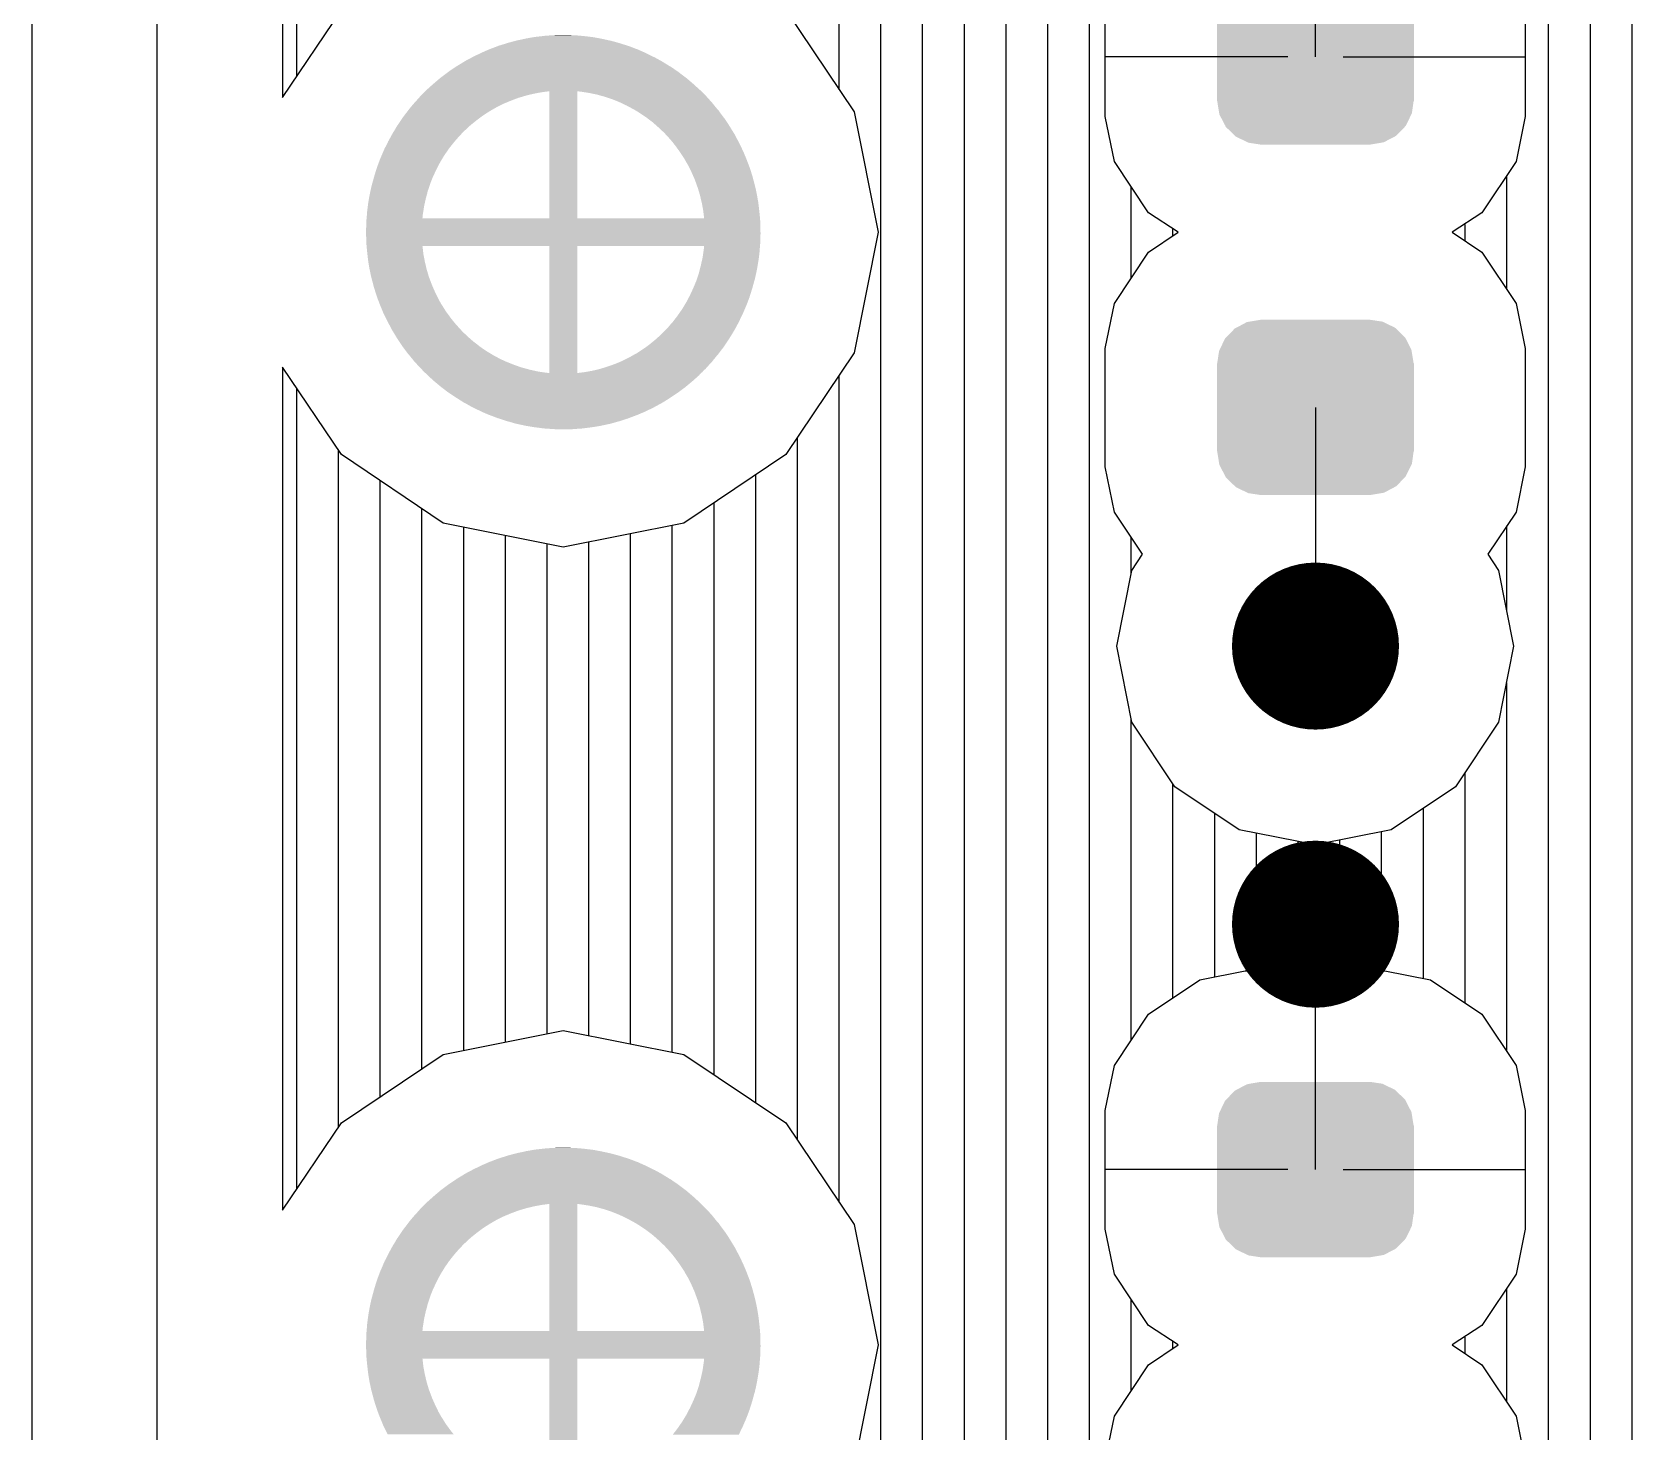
# Model space of a CAD drawing. Extents: x 295 to 953, y 10 to 290.
# Drawn here: x 519.72 to 531.77, y 212.27 to 222.82 of the extents above; entities that cross this region are included whole.
import ezdxf

# ---------------------------------------------------------------- set-up
doc = ezdxf.new("R2010")
doc.units = 0
doc.header["$LTSCALE"] = 5
doc.header["$MEASUREMENT"] = 0
doc.layers.get('0').update_dxf_attribs({"linetype": 'CONTINUOUS', "lineweight": 25})
doc.layers.add('DV-INT-A3_TOP', color=10, linetype='CONTINUOUS')

msp = doc.modelspace()

# ---------------------------------------------------------------- linework, layer by layer
at = {"const_width": 0.629}
for points in [[(529.073, 218.194, 1), (529.702, 218.194, 1)], [(529.073, 216.099, 1), (529.702, 216.099, 1)]]:
    msp.add_lwpolyline(points, format="xyb", close=True, dxfattribs=at)
for points in [[(528.645, 222.301), (528.645, 222.964), (530.129, 222.301), (530.129, 222.964)], [(523.303, 222.738), (523.363, 222.754), (524.138, 222.738), (524.08, 222.754)], [(523.363, 222.754), (523.371, 222.756), (524.08, 222.754), (524.07, 222.756)], [(523.371, 222.756), (523.432, 222.769), (524.07, 222.756), (524.011, 222.769)], [(523.432, 222.769), (523.44, 222.771), (524.011, 222.769), (524, 222.771)], [(523.44, 222.771), (523.502, 222.782), (524, 222.771), (523.941, 222.782)], [(523.502, 222.782), (523.51, 222.783), (523.941, 222.782), (523.93, 222.783)], [(523.51, 222.783), (523.572, 222.79), (523.93, 222.783), (523.871, 222.79)], [(523.572, 222.79), (523.58, 222.791), (523.871, 222.79), (523.859, 222.791)], [(523.58, 222.791), (523.644, 222.796), (523.859, 222.791), (523.801, 222.796)], [(523.644, 222.796), (523.65, 222.796), (523.801, 222.796), (523.785, 222.796)], [(523.65, 222.796), (523.72, 222.798), (523.785, 222.796), (523.73, 222.798)], [(523.72, 222.798), (523.721, 222.798), (523.73, 222.798), (523.721, 222.798)], [(522.979, 222.6), (523.034, 222.629), (524.462, 222.6), (524.409, 222.629)], [(523.034, 222.629), (523.041, 222.633), (524.409, 222.629), (524.4, 222.633)], [(523.041, 222.633), (523.097, 222.66), (524.4, 222.633), (524.345, 222.66)], [(523.097, 222.66), (523.105, 222.664), (524.345, 222.66), (524.337, 222.664)], [(523.105, 222.664), (523.162, 222.689), (524.337, 222.664), (524.281, 222.689)], [(523.162, 222.689), (523.17, 222.692), (524.281, 222.689), (524.272, 222.692)], [(523.17, 222.692), (523.228, 222.714), (524.272, 222.692), (524.215, 222.714)], [(523.228, 222.714), (523.236, 222.717), (524.215, 222.714), (524.205, 222.717)], [(523.236, 222.717), (523.295, 222.735), (524.205, 222.717), (524.148, 222.735)], [(523.295, 222.735), (523.303, 222.738), (524.148, 222.735), (524.138, 222.738)], [(522.804, 222.481), (522.853, 222.518), (524.638, 222.481), (524.589, 222.518)], [(522.853, 222.518), (522.861, 222.524), (524.589, 222.518), (524.581, 222.524)], [(522.861, 222.524), (522.912, 222.558), (524.581, 222.524), (524.531, 222.558)], [(522.912, 222.558), (522.919, 222.563), (524.531, 222.558), (524.522, 222.563)], [(522.919, 222.563), (522.972, 222.595), (524.522, 222.563), (524.47, 222.595)], [(522.972, 222.595), (522.979, 222.6), (524.47, 222.595), (524.462, 222.6)], [(522.691, 222.383), (522.697, 222.389), (524.751, 222.383), (524.744, 222.389)], [(522.697, 222.389), (522.743, 222.43), (524.744, 222.389), (524.699, 222.43)], [(522.743, 222.43), (522.75, 222.436), (524.699, 222.43), (524.692, 222.436)], [(522.75, 222.436), (522.797, 222.476), (524.692, 222.436), (524.645, 222.476)], [(522.797, 222.476), (522.804, 222.481), (524.645, 222.476), (524.638, 222.481)], [(522.571, 222.253), (522.594, 222.28), (523.218, 222.253), (523.272, 222.28)], [(522.594, 222.28), (522.6, 222.287), (523.272, 222.28), (523.289, 222.287)], [(522.6, 222.287), (522.615, 222.303), (523.289, 222.287), (523.327, 222.303)], [(522.615, 222.303), (522.633, 222.324), (523.327, 222.303), (523.383, 222.324)], [(522.633, 222.324), (522.647, 222.339), (523.383, 222.324), (523.434, 222.339)], [(522.647, 222.339), (522.649, 222.341), (523.434, 222.339), (523.44, 222.341)], [(522.649, 222.341), (522.663, 222.355), (523.44, 222.341), (523.498, 222.355)], [(522.663, 222.355), (522.674, 222.366), (523.498, 222.355), (523.557, 222.366)], [(522.674, 222.366), (522.682, 222.374), (523.557, 222.366), (523.616, 222.374)], [(522.682, 222.374), (522.691, 222.383), (524.76, 222.374), (524.751, 222.383)], [(523.616, 221.417), (523.616, 222.374), (523.826, 221.417), (523.826, 222.374)], [(523.856, 222.37), (523.826, 222.374), (524.764, 222.37), (524.76, 222.374)], [(523.915, 222.361), (523.856, 222.37), (524.773, 222.361), (524.764, 222.37)], [(523.973, 222.349), (523.915, 222.361), (524.785, 222.349), (524.773, 222.361)], [(524.031, 222.333), (523.973, 222.349), (524.801, 222.333), (524.785, 222.349)], [(524.088, 222.314), (524.032, 222.333), (524.818, 222.314), (524.801, 222.333)], [(524.143, 222.292), (524.088, 222.314), (524.838, 222.292), (524.818, 222.314)], [(524.168, 222.28), (524.143, 222.292), (524.848, 222.28), (524.838, 222.292)], [(524.198, 222.266), (524.168, 222.28), (524.859, 222.266), (524.848, 222.28)], [(524.25, 222.238), (524.198, 222.266), (524.882, 222.238), (524.859, 222.266)], [(528.662, 222.209), (528.647, 222.301), (530.114, 222.209), (530.127, 222.301)], [(522.473, 222.118), (522.498, 222.155), (523.022, 222.118), (523.068, 222.155)], [(522.498, 222.155), (522.512, 222.176), (523.068, 222.155), (523.096, 222.176)], [(522.512, 222.176), (522.523, 222.191), (523.096, 222.176), (523.116, 222.191)], [(522.523, 222.191), (522.548, 222.223), (523.116, 222.191), (523.166, 222.223)], [(522.548, 222.223), (522.555, 222.233), (523.166, 222.223), (523.183, 222.233)], [(522.555, 222.233), (522.571, 222.253), (523.183, 222.233), (523.218, 222.253)], [(524.271, 222.226), (524.25, 222.238), (524.893, 222.226), (524.882, 222.238)], [(524.301, 222.207), (524.271, 222.226), (524.906, 222.207), (524.893, 222.226)], [(524.351, 222.173), (524.301, 222.207), (524.932, 222.173), (524.906, 222.207)], [(524.356, 222.169), (524.351, 222.173), (524.935, 222.169), (524.932, 222.173)], [(524.398, 222.137), (524.356, 222.169), (524.957, 222.137), (524.935, 222.169)], [(528.664, 222.198), (528.662, 222.209), (530.109, 222.198), (530.114, 222.209)], [(528.708, 222.114), (528.664, 222.198), (530.068, 222.114), (530.109, 222.198)], [(522.402, 221.996), (522.423, 222.034), (522.903, 221.996), (522.936, 222.034)], [(522.423, 222.034), (522.436, 222.058), (522.936, 222.034), (522.959, 222.058)], [(522.436, 222.058), (522.448, 222.077), (522.959, 222.058), (522.978, 222.077)], [(522.448, 222.077), (522.472, 222.118), (522.978, 222.077), (523.022, 222.118)], [(524.428, 222.11), (524.398, 222.137), (524.974, 222.11), (524.957, 222.137)], [(524.443, 222.097), (524.428, 222.11), (524.982, 222.097), (524.974, 222.11)], [(524.486, 222.056), (524.443, 222.097), (525.007, 222.056), (524.982, 222.097)], [(524.491, 222.05), (524.486, 222.056), (525.011, 222.05), (525.007, 222.056)], [(524.526, 222.012), (524.491, 222.05), (525.031, 222.012), (525.011, 222.05)], [(528.712, 222.105), (528.708, 222.114), (530.06, 222.105), (530.068, 222.114)], [(528.781, 222.039), (528.712, 222.105), (529.996, 222.039), (530.06, 222.105)], [(528.787, 222.032), (528.781, 222.039), (529.984, 222.032), (529.996, 222.039)], [(528.875, 221.99), (528.787, 222.032), (529.903, 221.99), (529.984, 222.032)], [(522.354, 221.893), (522.371, 221.933), (522.826, 221.893), (522.854, 221.933)], [(522.371, 221.933), (522.375, 221.942), (522.854, 221.933), (522.86, 221.942)], [(522.375, 221.942), (522.399, 221.989), (522.86, 221.942), (522.897, 221.989)], [(522.399, 221.989), (522.402, 221.996), (522.897, 221.989), (522.903, 221.996)], [(524.546, 221.988), (524.526, 222.012), (525.044, 221.988), (525.031, 222.012)], [(524.564, 221.965), (524.546, 221.988), (525.055, 221.965), (525.044, 221.988)], [(524.594, 221.924), (524.564, 221.965), (525.075, 221.924), (525.055, 221.965)], [(524.599, 221.917), (524.594, 221.924), (525.078, 221.917), (525.075, 221.924)], [(524.632, 221.867), (524.599, 221.917), (525.099, 221.867), (525.078, 221.917)], [(528.882, 221.986), (528.875, 221.99), (529.883, 221.986), (529.903, 221.99)], [(528.974, 221.972), (528.882, 221.986), (529.8, 221.972), (529.883, 221.986)], [(522.297, 221.735), (522.314, 221.789), (522.742, 221.735), (522.767, 221.789)], [(522.314, 221.789), (522.318, 221.802), (522.767, 221.789), (522.774, 221.802)], [(522.318, 221.802), (522.333, 221.842), (522.774, 221.802), (522.795, 221.842)], [(522.333, 221.842), (522.343, 221.868), (522.795, 221.842), (522.811, 221.868)], [(522.343, 221.868), (522.354, 221.893), (522.811, 221.868), (522.826, 221.893)], [(524.636, 221.859), (524.632, 221.867), (525.102, 221.859), (525.099, 221.867)], [(524.662, 221.815), (524.636, 221.859), (525.119, 221.815), (525.102, 221.859)], [(524.673, 221.793), (524.662, 221.815), (525.127, 221.793), (525.119, 221.815)], [(524.688, 221.762), (524.673, 221.793), (525.137, 221.762), (525.127, 221.793)], [(522.268, 221.622), (522.278, 221.666), (522.7, 221.622), (522.715, 221.666)], [(522.278, 221.666), (522.282, 221.679), (522.715, 221.666), (522.719, 221.679)], [(522.282, 221.679), (522.297, 221.734), (522.719, 221.679), (522.741, 221.734)], [(522.297, 221.734), (522.297, 221.735), (522.741, 221.734), (522.742, 221.735)], [(524.704, 221.726), (524.688, 221.762), (525.148, 221.726), (525.137, 221.762)], [(524.712, 221.707), (524.704, 221.726), (525.153, 221.707), (525.148, 221.726)], [(524.73, 221.657), (524.712, 221.707), (525.166, 221.657), (525.153, 221.707)], [(522.251, 221.528), (522.257, 221.565), (522.677, 221.528), (522.685, 221.565)], [(522.257, 221.565), (522.263, 221.597), (522.685, 221.565), (522.694, 221.597)], [(522.263, 221.597), (522.268, 221.622), (522.694, 221.597), (522.7, 221.622)], [(524.733, 221.65), (524.73, 221.657), (525.168, 221.65), (525.166, 221.657)], [(524.75, 221.593), (524.733, 221.65), (525.18, 221.593), (525.168, 221.65)], [(524.751, 221.588), (524.75, 221.593), (525.181, 221.588), (525.18, 221.593)], [(524.764, 221.535), (524.751, 221.588), (525.19, 221.535), (525.181, 221.588)], [(522.239, 221.417), (522.242, 221.447), (522.66, 221.417), (522.663, 221.447)], [(522.242, 221.458), (522.248, 221.506), (522.665, 221.458), (522.672, 221.506)], [(522.242, 221.447), (522.242, 221.458), (522.663, 221.447), (522.665, 221.458)], [(522.248, 221.506), (522.251, 221.528), (522.672, 221.506), (522.677, 221.528)], [(524.767, 221.519), (524.764, 221.535), (525.192, 221.519), (525.19, 221.535)], [(524.775, 221.476), (524.767, 221.519), (525.197, 221.476), (525.192, 221.519)], [(524.778, 221.449), (524.775, 221.476), (525.2, 221.449), (525.197, 221.476)], [(524.782, 221.417), (524.778, 221.449), (525.203, 221.417), (525.2, 221.449)], [(522.235, 221.317), (522.237, 221.378), (525.206, 221.317), (525.205, 221.378)], [(522.235, 221.308), (522.235, 221.317), (525.207, 221.308), (525.206, 221.317)], [(522.237, 221.246), (522.235, 221.308), (525.205, 221.246), (525.207, 221.308)], [(522.237, 221.387), (522.239, 221.417), (525.205, 221.387), (525.203, 221.417)], [(522.237, 221.378), (522.237, 221.387), (525.205, 221.378), (525.205, 221.387)], [(522.237, 221.237), (522.237, 221.246), (525.205, 221.237), (525.205, 221.246)], [(522.239, 221.208), (522.237, 221.237), (525.203, 221.208), (525.205, 221.237)], [(522.242, 221.176), (522.239, 221.208), (522.664, 221.176), (522.66, 221.208)], [(523.616, 220.251), (523.616, 221.208), (523.826, 220.251), (523.826, 221.208)], [(524.779, 221.177), (524.782, 221.208), (525.2, 221.177), (525.203, 221.208)], [(522.245, 221.148), (522.242, 221.176), (522.667, 221.148), (522.664, 221.176)], [(522.25, 221.106), (522.245, 221.148), (522.675, 221.106), (522.667, 221.148)], [(522.252, 221.089), (522.25, 221.106), (522.678, 221.089), (522.675, 221.106)], [(522.261, 221.036), (522.252, 221.089), (522.691, 221.036), (522.678, 221.089)], [(524.748, 221.027), (524.757, 221.06), (525.179, 221.027), (525.185, 221.06)], [(524.757, 221.06), (524.765, 221.097), (525.185, 221.06), (525.191, 221.097)], [(524.765, 221.097), (524.77, 221.118), (525.191, 221.097), (525.194, 221.118)], [(524.77, 221.118), (524.777, 221.167), (525.194, 221.118), (525.2, 221.167)], [(524.777, 221.167), (524.779, 221.177), (525.2, 221.167), (525.2, 221.177)], [(522.262, 221.031), (522.261, 221.036), (522.692, 221.031), (522.691, 221.036)], [(522.274, 220.974), (522.262, 221.031), (522.709, 220.974), (522.692, 221.031)], [(522.276, 220.967), (522.274, 220.974), (522.712, 220.967), (522.709, 220.974)], [(522.289, 220.918), (522.276, 220.967), (522.73, 220.918), (522.712, 220.967)], [(524.7, 220.89), (524.723, 220.945), (525.145, 220.89), (525.16, 220.945)], [(524.723, 220.945), (524.727, 220.958), (525.16, 220.945), (525.164, 220.958)], [(524.727, 220.958), (524.742, 221.002), (525.164, 220.958), (525.174, 221.002)], [(524.742, 221.002), (524.748, 221.027), (525.174, 221.002), (525.179, 221.027)], [(522.294, 220.899), (522.289, 220.918), (522.738, 220.899), (522.73, 220.918)], [(522.305, 220.863), (522.294, 220.899), (522.754, 220.863), (522.738, 220.899)], [(522.315, 220.832), (522.305, 220.863), (522.769, 220.832), (522.754, 220.863)], [(522.323, 220.809), (522.315, 220.832), (522.78, 220.809), (522.769, 220.832)], [(524.647, 220.783), (524.668, 220.823), (525.109, 220.783), (525.124, 220.823)], [(524.668, 220.823), (524.675, 220.836), (525.124, 220.823), (525.128, 220.836)], [(524.675, 220.836), (524.7, 220.89), (525.128, 220.836), (525.145, 220.89)], [(522.34, 220.765), (522.323, 220.809), (522.805, 220.765), (522.78, 220.809)], [(522.343, 220.758), (522.34, 220.765), (522.81, 220.758), (522.805, 220.765)], [(522.364, 220.707), (522.343, 220.758), (522.842, 220.707), (522.81, 220.758)], [(522.367, 220.7), (522.364, 220.707), (522.848, 220.7), (522.842, 220.707)], [(522.387, 220.659), (522.367, 220.7), (522.878, 220.659), (522.848, 220.7)], [(524.588, 220.692), (524.616, 220.732), (525.071, 220.692), (525.088, 220.732)], [(524.616, 220.732), (524.631, 220.757), (525.088, 220.732), (525.099, 220.757)], [(524.631, 220.757), (524.647, 220.783), (525.099, 220.757), (525.109, 220.783)], [(522.398, 220.637), (522.387, 220.659), (522.896, 220.637), (522.878, 220.659)], [(522.411, 220.613), (522.398, 220.637), (522.916, 220.613), (522.896, 220.637)], [(522.431, 220.575), (522.411, 220.613), (522.951, 220.575), (522.916, 220.613)], [(524.483, 220.567), (524.506, 220.59), (525.006, 220.567), (525.019, 220.59)], [(524.506, 220.59), (524.539, 220.629), (525.019, 220.59), (525.04, 220.629)], [(524.539, 220.629), (524.545, 220.635), (525.04, 220.629), (525.043, 220.635)], [(524.545, 220.635), (524.582, 220.683), (525.043, 220.635), (525.066, 220.683)], [(524.582, 220.683), (524.588, 220.692), (525.066, 220.683), (525.071, 220.692)], [(528.715, 220.519), (528.779, 220.586), (530.062, 220.519), (529.994, 220.586)], [(528.779, 220.586), (528.791, 220.592), (529.994, 220.586), (529.987, 220.592)], [(528.791, 220.592), (528.871, 220.635), (529.987, 220.592), (529.9, 220.635)], [(528.871, 220.635), (528.891, 220.638), (529.9, 220.635), (529.893, 220.638)], [(528.891, 220.638), (528.974, 220.652), (529.893, 220.638), (529.8, 220.652)], [(522.435, 220.569), (522.431, 220.575), (522.956, 220.569), (522.951, 220.575)], [(522.46, 220.527), (522.435, 220.569), (522.999, 220.527), (522.956, 220.569)], [(522.468, 220.514), (522.46, 220.527), (523.014, 220.514), (522.999, 220.527)], [(522.485, 220.488), (522.468, 220.514), (523.044, 220.488), (523.014, 220.514)], [(522.507, 220.456), (522.485, 220.488), (523.086, 220.456), (523.044, 220.488)], [(522.51, 220.451), (522.507, 220.456), (523.091, 220.451), (523.086, 220.456)], [(524.346, 220.448), (524.374, 220.469), (524.93, 220.448), (524.944, 220.469)], [(524.374, 220.469), (524.42, 220.507), (524.944, 220.469), (524.969, 220.507)], [(524.42, 220.507), (524.464, 220.547), (524.969, 220.507), (524.994, 220.547)], [(524.464, 220.547), (524.483, 220.567), (524.994, 220.547), (525.006, 220.567)], [(528.666, 220.427), (528.706, 220.511), (530.11, 220.427), (530.067, 220.511)], [(528.706, 220.511), (528.715, 220.519), (530.067, 220.511), (530.062, 220.519)], [(522.535, 220.417), (522.51, 220.451), (523.141, 220.417), (523.091, 220.451)], [(522.549, 220.399), (522.535, 220.417), (523.171, 220.399), (523.141, 220.417)], [(522.56, 220.386), (522.549, 220.399), (523.192, 220.386), (523.171, 220.399)], [(522.583, 220.358), (522.56, 220.386), (523.244, 220.358), (523.192, 220.386)], [(522.594, 220.344), (522.583, 220.358), (523.274, 220.344), (523.244, 220.358)], [(522.604, 220.333), (522.594, 220.344), (523.299, 220.333), (523.274, 220.344)], [(524.115, 220.321), (524.153, 220.337), (524.827, 220.321), (524.842, 220.337)], [(524.153, 220.337), (524.17, 220.345), (524.842, 220.337), (524.848, 220.345)], [(524.17, 220.345), (524.224, 220.372), (524.848, 220.345), (524.87, 220.372)], [(524.224, 220.372), (524.259, 220.392), (524.87, 220.372), (524.887, 220.392)], [(524.259, 220.392), (524.276, 220.401), (524.887, 220.392), (524.894, 220.401)], [(524.276, 220.401), (524.326, 220.434), (524.894, 220.401), (524.919, 220.434)], [(524.326, 220.434), (524.346, 220.448), (524.919, 220.434), (524.93, 220.448)], [(528.647, 220.323), (528.661, 220.416), (530.127, 220.323), (530.112, 220.416)], [(528.661, 220.416), (528.666, 220.427), (530.112, 220.416), (530.11, 220.427)], [(522.624, 220.311), (522.604, 220.333), (523.354, 220.311), (523.299, 220.333)], [(522.641, 220.292), (522.624, 220.311), (523.41, 220.292), (523.354, 220.311)], [(522.657, 220.276), (522.641, 220.292), (523.469, 220.276), (523.411, 220.292)], [(522.641, 220.292), (522.641, 220.292), (523.411, 220.292), (523.41, 220.292)], [(522.669, 220.263), (522.657, 220.276), (523.527, 220.263), (523.469, 220.276)], [(522.678, 220.254), (522.669, 220.263), (523.586, 220.254), (523.527, 220.263)], [(522.682, 220.251), (522.678, 220.254), (523.616, 220.251), (523.586, 220.254)], [(522.691, 220.242), (522.682, 220.251), (524.751, 220.242), (524.76, 220.251)], [(522.698, 220.235), (522.691, 220.242), (524.745, 220.235), (524.751, 220.242)], [(522.743, 220.194), (522.698, 220.235), (524.699, 220.194), (524.745, 220.235)], [(523.826, 220.251), (523.885, 220.258), (524.76, 220.251), (524.768, 220.258)], [(523.885, 220.258), (523.944, 220.269), (524.768, 220.258), (524.778, 220.269)], [(523.944, 220.269), (524.002, 220.283), (524.778, 220.269), (524.793, 220.283)], [(524.002, 220.283), (524.008, 220.285), (524.793, 220.283), (524.795, 220.285)], [(524.008, 220.285), (524.059, 220.301), (524.795, 220.285), (524.809, 220.301)], [(524.059, 220.301), (524.115, 220.321), (524.809, 220.301), (524.827, 220.321)], [(528.645, 219.661), (528.645, 220.323), (530.129, 219.661), (530.129, 220.323)], [(522.75, 220.188), (522.743, 220.194), (524.692, 220.188), (524.699, 220.194)], [(522.797, 220.149), (522.75, 220.188), (524.645, 220.149), (524.692, 220.188)], [(522.804, 220.143), (522.797, 220.149), (524.638, 220.143), (524.645, 220.149)], [(522.853, 220.106), (522.804, 220.143), (524.588, 220.106), (524.638, 220.143)], [(522.861, 220.101), (522.853, 220.106), (524.581, 220.101), (524.588, 220.106)], [(522.911, 220.067), (522.861, 220.101), (524.53, 220.067), (524.581, 220.101)], [(522.92, 220.062), (522.911, 220.067), (524.523, 220.062), (524.53, 220.067)], [(522.971, 220.029), (522.92, 220.062), (524.47, 220.029), (524.523, 220.062)], [(522.98, 220.025), (522.971, 220.029), (524.463, 220.025), (524.47, 220.029)], [(523.033, 219.995), (522.98, 220.025), (524.408, 219.995), (524.463, 220.025)], [(523.042, 219.991), (523.033, 219.995), (524.401, 219.991), (524.408, 219.995)], [(523.097, 219.964), (523.042, 219.991), (524.345, 219.964), (524.401, 219.991)], [(523.105, 219.96), (523.097, 219.964), (524.337, 219.96), (524.345, 219.964)], [(523.161, 219.936), (523.105, 219.96), (524.28, 219.936), (524.337, 219.96)], [(523.17, 219.933), (523.161, 219.936), (524.272, 219.933), (524.28, 219.936)], [(523.227, 219.911), (523.17, 219.933), (524.214, 219.911), (524.272, 219.933)], [(523.237, 219.908), (523.227, 219.911), (524.206, 219.908), (524.214, 219.911)], [(523.294, 219.889), (523.237, 219.908), (524.147, 219.889), (524.206, 219.908)], [(523.304, 219.887), (523.294, 219.889), (524.139, 219.887), (524.147, 219.889)], [(523.362, 219.87), (523.304, 219.887), (524.079, 219.87), (524.139, 219.887)], [(523.372, 219.868), (523.362, 219.87), (524.071, 219.868), (524.079, 219.87)], [(523.431, 219.855), (523.372, 219.868), (524.01, 219.855), (524.071, 219.868)], [(523.441, 219.853), (523.431, 219.855), (524.002, 219.853), (524.01, 219.855)], [(523.501, 219.843), (523.441, 219.853), (523.94, 219.843), (524.002, 219.853)], [(523.511, 219.842), (523.501, 219.843), (523.932, 219.842), (523.94, 219.843)], [(523.571, 219.834), (523.511, 219.842), (523.87, 219.834), (523.932, 219.842)], [(523.583, 219.833), (523.571, 219.834), (523.862, 219.833), (523.87, 219.834)], [(523.641, 219.829), (523.583, 219.833), (523.798, 219.829), (523.862, 219.833)], [(523.657, 219.828), (523.641, 219.829), (523.792, 219.828), (523.798, 219.829)], [(523.712, 219.827), (523.657, 219.828), (523.722, 219.827), (523.792, 219.828)], [(523.721, 219.827), (523.712, 219.827), (523.721, 219.827), (523.722, 219.827)], [(528.662, 219.568), (528.647, 219.661), (530.114, 219.568), (530.127, 219.661)], [(528.664, 219.558), (528.662, 219.568), (530.109, 219.558), (530.114, 219.568)], [(528.708, 219.474), (528.664, 219.558), (530.068, 219.474), (530.109, 219.558)], [(528.712, 219.465), (528.708, 219.474), (530.06, 219.465), (530.068, 219.474)], [(528.781, 219.398), (528.712, 219.465), (529.996, 219.398), (530.06, 219.465)], [(528.787, 219.392), (528.781, 219.398), (529.984, 219.392), (529.996, 219.398)], [(528.875, 219.349), (528.787, 219.392), (529.903, 219.349), (529.984, 219.392)], [(528.882, 219.346), (528.875, 219.349), (529.883, 219.346), (529.903, 219.349)], [(528.974, 219.332), (528.882, 219.346), (529.8, 219.332), (529.883, 219.346)], [(528.715, 214.778), (528.779, 214.844), (530.062, 214.778), (529.994, 214.844)], [(528.779, 214.844), (528.791, 214.851), (529.994, 214.844), (529.987, 214.851)], [(528.791, 214.851), (528.871, 214.893), (529.987, 214.851), (529.9, 214.893)], [(528.871, 214.893), (528.891, 214.897), (529.9, 214.893), (529.893, 214.897)], [(528.891, 214.897), (528.974, 214.911), (529.893, 214.897), (529.8, 214.911)], [(528.647, 214.582), (528.661, 214.674), (530.127, 214.582), (530.112, 214.674)], [(528.661, 214.674), (528.666, 214.685), (530.112, 214.674), (530.11, 214.685)], [(528.666, 214.685), (528.706, 214.769), (530.11, 214.685), (530.067, 214.769)], [(528.706, 214.769), (528.715, 214.778), (530.067, 214.769), (530.062, 214.778)], [(528.645, 213.919), (528.645, 214.582), (530.129, 213.919), (530.129, 214.582)], [(523.162, 214.307), (523.17, 214.31), (524.281, 214.307), (524.272, 214.31)], [(523.17, 214.31), (523.228, 214.332), (524.272, 214.31), (524.215, 214.332)], [(523.228, 214.332), (523.236, 214.335), (524.215, 214.332), (524.205, 214.335)], [(523.236, 214.335), (523.295, 214.353), (524.205, 214.335), (524.148, 214.353)], [(523.295, 214.353), (523.303, 214.356), (524.148, 214.353), (524.138, 214.356)], [(523.303, 214.356), (523.363, 214.372), (524.138, 214.356), (524.08, 214.372)], [(523.363, 214.372), (523.371, 214.374), (524.08, 214.372), (524.07, 214.374)], [(523.371, 214.374), (523.432, 214.387), (524.07, 214.374), (524.011, 214.387)], [(523.432, 214.387), (523.44, 214.389), (524.011, 214.387), (524, 214.389)], [(523.44, 214.389), (523.502, 214.4), (524, 214.389), (523.941, 214.4)], [(523.502, 214.4), (523.51, 214.401), (523.941, 214.4), (523.93, 214.401)], [(523.51, 214.401), (523.572, 214.408), (523.93, 214.401), (523.871, 214.408)], [(523.572, 214.408), (523.58, 214.409), (523.871, 214.408), (523.859, 214.409)], [(523.58, 214.409), (523.644, 214.414), (523.859, 214.409), (523.801, 214.414)], [(523.644, 214.414), (523.65, 214.414), (523.801, 214.414), (523.785, 214.414)], [(523.65, 214.414), (523.72, 214.416), (523.785, 214.414), (523.73, 214.416)], [(523.72, 214.416), (523.721, 214.416), (523.73, 214.416), (523.721, 214.416)], [(522.919, 214.181), (522.972, 214.213), (524.522, 214.181), (524.47, 214.213)], [(522.972, 214.213), (522.979, 214.218), (524.47, 214.213), (524.462, 214.218)], [(522.979, 214.218), (523.034, 214.247), (524.462, 214.218), (524.409, 214.247)], [(523.034, 214.247), (523.041, 214.251), (524.409, 214.247), (524.4, 214.251)], [(523.041, 214.251), (523.097, 214.278), (524.4, 214.251), (524.345, 214.278)], [(523.097, 214.278), (523.105, 214.282), (524.345, 214.278), (524.337, 214.282)], [(523.105, 214.282), (523.162, 214.307), (524.337, 214.282), (524.281, 214.307)], [(522.75, 214.054), (522.797, 214.094), (524.692, 214.054), (524.645, 214.094)], [(522.797, 214.094), (522.804, 214.099), (524.645, 214.094), (524.638, 214.099)], [(522.804, 214.099), (522.853, 214.136), (524.638, 214.099), (524.589, 214.136)], [(522.853, 214.136), (522.861, 214.142), (524.589, 214.136), (524.581, 214.142)], [(522.861, 214.142), (522.912, 214.176), (524.581, 214.142), (524.531, 214.176)], [(522.912, 214.176), (522.919, 214.181), (524.531, 214.176), (524.522, 214.181)], [(522.633, 213.942), (522.647, 213.957), (523.383, 213.942), (523.434, 213.957)], [(522.647, 213.957), (522.649, 213.959), (523.434, 213.957), (523.44, 213.959)], [(522.649, 213.959), (522.663, 213.973), (523.44, 213.959), (523.498, 213.973)], [(522.663, 213.973), (522.674, 213.984), (523.498, 213.973), (523.557, 213.984)], [(522.674, 213.984), (522.682, 213.992), (523.557, 213.984), (523.616, 213.992)], [(522.682, 213.992), (522.691, 214.001), (524.76, 213.992), (524.751, 214.001)], [(522.691, 214.001), (522.697, 214.007), (524.751, 214.001), (524.744, 214.007)], [(522.697, 214.007), (522.743, 214.048), (524.744, 214.007), (524.699, 214.048)], [(522.743, 214.048), (522.75, 214.054), (524.699, 214.048), (524.692, 214.054)], [(523.616, 213.035), (523.616, 213.992), (523.826, 213.035), (523.826, 213.992)], [(523.856, 213.988), (523.826, 213.992), (524.764, 213.988), (524.76, 213.992)], [(523.915, 213.979), (523.856, 213.988), (524.773, 213.979), (524.764, 213.988)], [(523.973, 213.967), (523.915, 213.979), (524.785, 213.967), (524.773, 213.979)], [(524.031, 213.951), (523.973, 213.967), (524.801, 213.951), (524.785, 213.967)], [(524.088, 213.932), (524.032, 213.951), (524.818, 213.932), (524.801, 213.951)], [(522.523, 213.809), (522.548, 213.841), (523.116, 213.809), (523.166, 213.841)], [(522.548, 213.841), (522.555, 213.851), (523.166, 213.841), (523.183, 213.851)], [(522.555, 213.851), (522.571, 213.871), (523.183, 213.851), (523.218, 213.871)], [(522.571, 213.871), (522.594, 213.898), (523.218, 213.871), (523.272, 213.898)], [(522.594, 213.898), (522.6, 213.905), (523.272, 213.898), (523.289, 213.905)], [(522.6, 213.905), (522.615, 213.921), (523.289, 213.905), (523.327, 213.921)], [(522.615, 213.921), (522.633, 213.942), (523.327, 213.921), (523.383, 213.942)], [(524.143, 213.91), (524.088, 213.932), (524.838, 213.91), (524.818, 213.932)], [(524.168, 213.898), (524.143, 213.91), (524.848, 213.898), (524.838, 213.91)], [(524.198, 213.884), (524.168, 213.898), (524.859, 213.884), (524.848, 213.898)], [(524.25, 213.856), (524.198, 213.884), (524.882, 213.856), (524.859, 213.884)], [(524.271, 213.844), (524.25, 213.856), (524.893, 213.844), (524.882, 213.856)], [(524.301, 213.825), (524.271, 213.844), (524.906, 213.825), (524.893, 213.844)], [(528.662, 213.827), (528.647, 213.919), (530.114, 213.827), (530.127, 213.919)], [(528.664, 213.816), (528.662, 213.827), (530.109, 213.816), (530.114, 213.827)], [(522.448, 213.695), (522.472, 213.736), (522.978, 213.695), (523.022, 213.736)], [(522.473, 213.736), (522.498, 213.773), (523.022, 213.736), (523.068, 213.773)], [(522.498, 213.773), (522.512, 213.794), (523.068, 213.773), (523.096, 213.794)], [(522.512, 213.794), (522.523, 213.809), (523.096, 213.794), (523.116, 213.809)], [(524.351, 213.791), (524.301, 213.825), (524.932, 213.791), (524.906, 213.825)], [(524.356, 213.787), (524.351, 213.791), (524.935, 213.787), (524.932, 213.791)], [(524.398, 213.755), (524.356, 213.787), (524.957, 213.755), (524.935, 213.787)], [(524.428, 213.728), (524.398, 213.755), (524.974, 213.728), (524.957, 213.755)], [(524.443, 213.715), (524.428, 213.728), (524.982, 213.715), (524.974, 213.728)], [(524.486, 213.674), (524.443, 213.715), (525.007, 213.674), (524.982, 213.715)], [(528.708, 213.732), (528.664, 213.816), (530.068, 213.732), (530.109, 213.816)], [(528.712, 213.723), (528.708, 213.732), (530.06, 213.723), (530.068, 213.732)], [(528.781, 213.657), (528.712, 213.723), (529.996, 213.657), (530.06, 213.723)], [(522.375, 213.56), (522.399, 213.607), (522.86, 213.56), (522.897, 213.607)], [(522.399, 213.607), (522.402, 213.614), (522.897, 213.607), (522.903, 213.614)], [(522.402, 213.614), (522.423, 213.652), (522.903, 213.614), (522.936, 213.652)], [(522.423, 213.652), (522.436, 213.676), (522.936, 213.652), (522.959, 213.676)], [(522.436, 213.676), (522.448, 213.695), (522.959, 213.676), (522.978, 213.695)], [(524.491, 213.668), (524.486, 213.674), (525.011, 213.668), (525.007, 213.674)], [(524.526, 213.63), (524.491, 213.668), (525.031, 213.63), (525.011, 213.668)], [(524.546, 213.606), (524.526, 213.63), (525.044, 213.606), (525.031, 213.63)], [(524.564, 213.583), (524.546, 213.606), (525.055, 213.583), (525.044, 213.606)], [(528.787, 213.65), (528.781, 213.657), (529.984, 213.65), (529.996, 213.657)], [(528.875, 213.608), (528.787, 213.65), (529.903, 213.608), (529.984, 213.65)], [(528.882, 213.604), (528.875, 213.608), (529.883, 213.604), (529.903, 213.608)], [(528.974, 213.59), (528.882, 213.604), (529.8, 213.59), (529.883, 213.604)], [(522.333, 213.46), (522.343, 213.486), (522.795, 213.46), (522.811, 213.486)], [(522.343, 213.486), (522.354, 213.511), (522.811, 213.486), (522.826, 213.511)], [(522.354, 213.511), (522.371, 213.551), (522.826, 213.511), (522.854, 213.551)], [(522.371, 213.551), (522.375, 213.56), (522.854, 213.551), (522.86, 213.56)], [(524.594, 213.542), (524.564, 213.583), (525.075, 213.542), (525.055, 213.583)], [(524.599, 213.535), (524.594, 213.542), (525.078, 213.535), (525.075, 213.542)], [(524.632, 213.485), (524.599, 213.535), (525.099, 213.485), (525.078, 213.535)], [(524.636, 213.477), (524.632, 213.485), (525.102, 213.477), (525.099, 213.485)], [(524.662, 213.433), (524.636, 213.477), (525.119, 213.433), (525.102, 213.477)], [(522.282, 213.297), (522.297, 213.352), (522.719, 213.297), (522.741, 213.352)], [(522.297, 213.353), (522.314, 213.407), (522.742, 213.353), (522.767, 213.407)], [(522.297, 213.352), (522.297, 213.353), (522.741, 213.352), (522.742, 213.353)], [(522.314, 213.407), (522.318, 213.42), (522.767, 213.407), (522.774, 213.42)], [(522.318, 213.42), (522.333, 213.46), (522.774, 213.42), (522.795, 213.46)], [(524.673, 213.411), (524.662, 213.433), (525.127, 213.411), (525.119, 213.433)], [(524.688, 213.38), (524.673, 213.411), (525.137, 213.38), (525.127, 213.411)], [(524.704, 213.344), (524.688, 213.38), (525.148, 213.344), (525.137, 213.38)], [(522.263, 213.215), (522.268, 213.24), (522.694, 213.215), (522.7, 213.24)], [(522.268, 213.24), (522.278, 213.284), (522.7, 213.24), (522.715, 213.284)], [(522.278, 213.284), (522.282, 213.297), (522.715, 213.284), (522.719, 213.297)], [(524.712, 213.325), (524.704, 213.344), (525.153, 213.325), (525.148, 213.344)], [(524.73, 213.275), (524.712, 213.325), (525.166, 213.275), (525.153, 213.325)], [(524.733, 213.268), (524.73, 213.275), (525.168, 213.268), (525.166, 213.275)], [(524.75, 213.211), (524.733, 213.268), (525.18, 213.211), (525.168, 213.268)], [(522.242, 213.076), (522.248, 213.124), (522.665, 213.076), (522.672, 213.124)], [(522.248, 213.124), (522.251, 213.146), (522.672, 213.124), (522.677, 213.146)], [(522.251, 213.146), (522.257, 213.183), (522.677, 213.146), (522.685, 213.183)], [(522.257, 213.183), (522.263, 213.215), (522.685, 213.183), (522.694, 213.215)], [(524.751, 213.206), (524.75, 213.211), (525.181, 213.206), (525.18, 213.211)], [(524.764, 213.153), (524.751, 213.206), (525.19, 213.153), (525.181, 213.206)], [(524.767, 213.137), (524.764, 213.153), (525.192, 213.137), (525.19, 213.153)], [(524.775, 213.094), (524.767, 213.137), (525.197, 213.094), (525.192, 213.137)], [(522.235, 212.935), (522.237, 212.996), (525.206, 212.935), (525.205, 212.996)], [(522.237, 213.005), (522.239, 213.035), (525.205, 213.005), (525.203, 213.035)], [(522.237, 212.996), (522.237, 213.005), (525.205, 212.996), (525.205, 213.005)], [(522.239, 213.035), (522.242, 213.065), (522.66, 213.035), (522.663, 213.065)], [(522.242, 213.065), (522.242, 213.076), (522.663, 213.065), (522.665, 213.076)], [(524.778, 213.067), (524.775, 213.094), (525.2, 213.067), (525.197, 213.094)], [(524.782, 213.035), (524.778, 213.067), (525.203, 213.035), (525.2, 213.067)], [(522.235, 212.926), (522.235, 212.935), (525.207, 212.926), (525.206, 212.935)], [(522.237, 212.864), (522.235, 212.926), (525.205, 212.864), (525.207, 212.926)], [(522.237, 212.855), (522.237, 212.864), (525.205, 212.855), (525.205, 212.864)], [(522.239, 212.826), (522.237, 212.855), (525.203, 212.826), (525.205, 212.855)], [(522.242, 212.794), (522.239, 212.826), (522.664, 212.794), (522.66, 212.826)], [(522.245, 212.766), (522.242, 212.794), (522.667, 212.766), (522.664, 212.794)], [(522.25, 212.724), (522.245, 212.766), (522.675, 212.724), (522.667, 212.766)], [(523.616, 211.869), (523.616, 212.826), (523.826, 211.869), (523.826, 212.826)], [(524.77, 212.736), (524.777, 212.785), (525.194, 212.736), (525.2, 212.785)], [(524.777, 212.785), (524.779, 212.795), (525.2, 212.785), (525.2, 212.795)], [(524.779, 212.795), (524.782, 212.826), (525.2, 212.795), (525.203, 212.826)], [(522.252, 212.707), (522.25, 212.724), (522.678, 212.707), (522.675, 212.724)], [(522.261, 212.654), (522.252, 212.707), (522.691, 212.654), (522.678, 212.707)], [(522.262, 212.649), (522.261, 212.654), (522.692, 212.649), (522.691, 212.654)], [(522.274, 212.592), (522.262, 212.649), (522.709, 212.592), (522.692, 212.649)], [(524.742, 212.62), (524.748, 212.645), (525.174, 212.62), (525.179, 212.645)], [(524.748, 212.645), (524.757, 212.678), (525.179, 212.645), (525.185, 212.678)], [(524.757, 212.678), (524.765, 212.715), (525.185, 212.678), (525.191, 212.715)], [(524.765, 212.715), (524.77, 212.736), (525.191, 212.715), (525.194, 212.736)], [(522.276, 212.585), (522.274, 212.592), (522.712, 212.585), (522.709, 212.592)], [(522.289, 212.536), (522.276, 212.585), (522.73, 212.536), (522.712, 212.585)], [(522.294, 212.517), (522.289, 212.536), (522.738, 212.517), (522.73, 212.536)], [(522.305, 212.481), (522.294, 212.517), (522.754, 212.481), (522.738, 212.517)], [(524.675, 212.454), (524.7, 212.508), (525.128, 212.454), (525.145, 212.508)], [(524.7, 212.508), (524.723, 212.563), (525.145, 212.508), (525.16, 212.563)], [(524.723, 212.563), (524.727, 212.576), (525.16, 212.563), (525.164, 212.576)], [(524.727, 212.576), (524.742, 212.62), (525.164, 212.576), (525.174, 212.62)], [(522.315, 212.45), (522.305, 212.481), (522.769, 212.45), (522.754, 212.481)], [(522.323, 212.427), (522.315, 212.45), (522.78, 212.427), (522.769, 212.45)], [(522.34, 212.383), (522.323, 212.427), (522.805, 212.383), (522.78, 212.427)], [(522.343, 212.376), (522.34, 212.383), (522.81, 212.376), (522.805, 212.383)], [(524.631, 212.375), (524.647, 212.401), (525.099, 212.375), (525.109, 212.401)], [(524.647, 212.401), (524.668, 212.441), (525.109, 212.401), (525.124, 212.441)], [(524.668, 212.441), (524.675, 212.454), (525.124, 212.441), (525.128, 212.454)], [(522.364, 212.325), (522.343, 212.376), (522.842, 212.325), (522.81, 212.376)], [(522.367, 212.318), (522.364, 212.325), (522.848, 212.318), (522.842, 212.325)], [(522.387, 212.277), (522.367, 212.318), (522.878, 212.277), (522.848, 212.318)], [(522.398, 212.255), (522.387, 212.277), (522.896, 212.255), (522.878, 212.277)], [(524.545, 212.253), (524.582, 212.301), (525.043, 212.253), (525.066, 212.301)], [(524.582, 212.301), (524.588, 212.31), (525.066, 212.301), (525.071, 212.31)], [(524.588, 212.31), (524.616, 212.35), (525.071, 212.31), (525.088, 212.35)], [(524.616, 212.35), (524.631, 212.375), (525.088, 212.35), (525.099, 212.375)]]:
    msp.add_solid(points)
at = {"layer": 'DV-INT-A3_TOP', "color": 7}
for p, q in [((526.114, 170.522), (526.114, 233.596)), ((526.428, 170.522), (526.428, 233.596)), ((526.743, 170.522), (526.743, 233.596)), ((527.057, 170.522), (527.057, 233.596)), ((527.371, 170.522), (527.371, 233.596)), ((527.686, 170.71), (527.686, 233.596)), ((531.143, 170.522), (531.143, 233.202)), ((531.458, 170.522), (531.458, 232.888)), ((531.772, 170.522), (531.772, 232.573)), ((519.719, 190.923), (519.719, 231.79)), ((520.662, 190.534), (520.662, 231.605)), ((521.605, 228.676), (521.605, 222.326)), ((525.8, 222.385), (525.8, 228.617)), ((521.713, 222.482), (521.713, 228.521)), ((529.387, 222.632), (529.387, 224.481)), ((527.803, 222.184), (527.803, 223.077)), ((530.967, 223.077), (530.967, 222.184)), ((521.605, 222.326), (522.049, 222.984)), ((525.397, 222.984), (525.913, 222.218)), ((529.178, 222.632), (527.803, 222.632)), ((529.597, 222.632), (530.967, 222.632)), ((525.913, 222.218), (526.093, 221.312)), ((527.874, 221.845), (527.803, 222.184)), ((530.967, 222.184), (530.9, 221.845)), ((528.13, 221.459), (527.874, 221.845)), ((530.9, 221.845), (530.64, 221.459)), ((530.829, 220.885), (530.829, 221.736)), ((528, 220.964), (528, 221.656)), ((528.352, 221.312), (528.13, 221.459)), ((530.64, 221.459), (530.418, 221.312)), ((526.093, 221.312), (525.913, 220.403)), ((528.13, 221.161), (528.352, 221.312)), ((528.314, 221.283), (528.314, 221.337)), ((530.418, 221.312), (530.64, 221.161)), ((530.515, 221.249), (530.515, 221.371)), ((527.874, 220.776), (528.13, 221.161)), ((530.64, 221.161), (530.9, 220.776)), ((527.803, 220.436), (527.874, 220.776)), ((530.9, 220.776), (530.967, 220.436)), ((525.913, 220.403), (525.397, 219.636)), ((527.803, 219.544), (527.803, 220.436)), ((530.967, 220.436), (530.967, 219.544)), ((522.049, 219.636), (521.605, 220.294)), ((521.605, 220.294), (521.605, 213.944)), ((525.8, 214.003), (525.8, 220.235)), ((521.713, 214.1), (521.713, 220.139)), ((529.387, 219.992), (529.387, 218.194)), ((525.485, 214.477), (525.485, 219.766)), ((522.028, 214.569), (522.028, 219.669)), ((522.816, 219.12), (522.049, 219.636)), ((525.397, 219.636), (524.63, 219.12)), ((527.874, 219.204), (527.803, 219.544)), ((530.967, 219.544), (530.9, 219.204)), ((522.342, 214.799), (522.342, 219.439)), ((525.171, 214.758), (525.171, 219.485)), ((524.857, 214.967), (524.857, 219.271)), ((522.656, 215.009), (522.656, 219.229)), ((528.084, 218.886), (527.874, 219.204)), ((530.9, 219.204), (530.686, 218.886)), ((523.721, 218.94), (522.816, 219.12)), ((522.971, 215.147), (522.971, 219.091)), ((523.285, 215.21), (523.285, 219.028)), ((524.63, 219.12), (523.721, 218.94)), ((524.228, 215.198), (524.228, 219.041)), ((524.542, 215.135), (524.542, 219.104)), ((528, 218.735), (528, 219.016)), ((530.829, 218.467), (530.829, 219.099)), ((523.599, 215.273), (523.599, 218.965)), ((523.914, 215.26), (523.914, 218.978)), ((528.004, 218.764), (528.084, 218.886)), ((530.686, 218.886), (530.766, 218.764)), ((527.891, 218.194), (528.004, 218.764)), ((530.766, 218.764), (530.879, 218.194)), ((528.004, 217.62), (527.891, 218.194)), ((530.879, 218.194), (530.766, 217.62)), ((530.829, 215.143), (530.829, 217.918)), ((528, 215.223), (528, 217.649)), ((528.327, 217.134), (528.004, 217.62)), ((530.766, 217.62), (530.443, 217.134)), ((530.515, 215.508), (530.515, 217.239)), ((528.314, 215.541), (528.314, 217.159)), ((528.813, 216.811), (528.327, 217.134)), ((530.443, 217.134), (529.957, 216.811)), ((530.2, 215.692), (530.2, 216.97)), ((528.629, 215.701), (528.629, 216.937)), ((529.387, 216.698), (528.813, 216.811)), ((528.943, 215.747), (528.943, 216.786)), ((529.257, 215.747), (529.257, 216.723)), ((529.957, 216.811), (529.387, 216.698)), ((529.572, 215.747), (529.572, 216.732)), ((529.886, 215.747), (529.886, 216.794)), ((529.387, 214.25), (529.387, 216.099)), ((528.13, 215.42), (528.515, 215.68)), ((528.515, 215.68), (528.859, 215.747)), ((528.859, 215.747), (529.911, 215.747)), ((529.387, 214.46), (529.387, 215.747)), ((529.911, 215.747), (530.255, 215.68)), ((530.255, 215.68), (530.64, 215.42)), ((527.874, 215.034), (528.13, 215.42)), ((530.64, 215.42), (530.9, 215.034)), ((522.816, 215.118), (523.721, 215.298)), ((523.721, 215.298), (524.63, 215.118)), ((522.049, 214.602), (522.816, 215.118)), ((524.63, 215.118), (525.397, 214.602)), ((527.803, 214.695), (527.874, 215.034)), ((530.9, 215.034), (530.967, 214.695)), ((527.803, 213.802), (527.803, 214.695)), ((530.967, 214.695), (530.967, 213.802)), ((521.605, 213.944), (522.049, 214.602)), ((525.397, 214.602), (525.913, 213.836)), ((529.178, 214.25), (527.803, 214.25)), ((529.597, 214.25), (530.967, 214.25)), ((525.913, 213.836), (526.093, 212.93)), ((527.874, 213.463), (527.803, 213.802)), ((530.967, 213.802), (530.9, 213.463)), ((528.13, 213.077), (527.874, 213.463)), ((530.9, 213.463), (530.64, 213.077)), ((530.829, 212.503), (530.829, 213.354)), ((528, 212.582), (528, 213.274)), ((528.352, 212.93), (528.13, 213.077)), ((530.64, 213.077), (530.418, 212.93)), ((530.515, 212.867), (530.515, 212.989)), ((526.093, 212.93), (525.913, 212.021)), ((528.13, 212.779), (528.352, 212.93)), ((528.314, 212.901), (528.314, 212.955)), ((530.418, 212.93), (530.64, 212.779)), ((527.874, 212.394), (528.13, 212.779)), ((530.64, 212.779), (530.9, 212.394)), ((527.803, 212.054), (527.874, 212.394)), ((530.9, 212.394), (530.967, 212.054))]:
    msp.add_line(p, q, dxfattribs=at)

doc.saveas('drawing.dxf')
